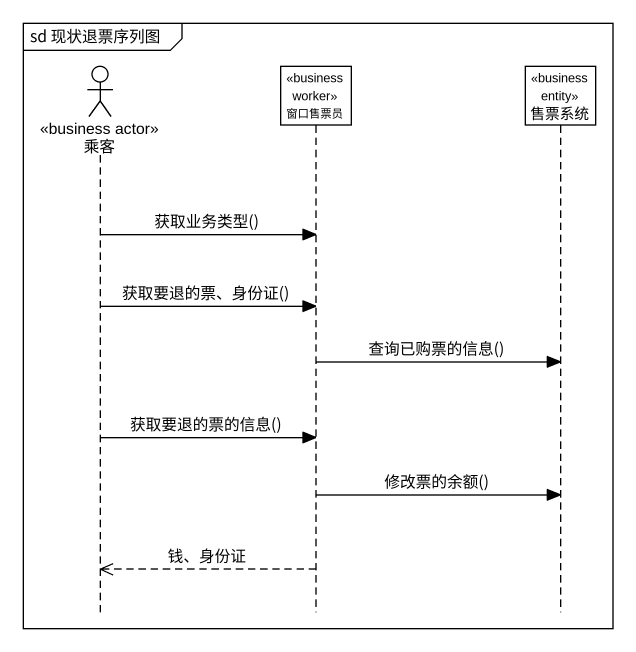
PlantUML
@startuml
mainframe sd 现状退票序列图
hide footbox
actor 乘客 <<business actor>>
participant 窗口售票员 <<business worker>>
participant 售票系统 <<business entity>>

乘客 -> 窗口售票员 : 获取业务类型()
乘客 -> 窗口售票员 : 获取要退的票、身份证()
窗口售票员 -> 售票系统 : 查询已购票的信息()
乘客 -> 窗口售票员 : 获取要退的票的信息()
窗口售票员 -> 售票系统 : 修改票的余额()
窗口售票员 -->> 乘客 : 钱、身份证
@enduml
